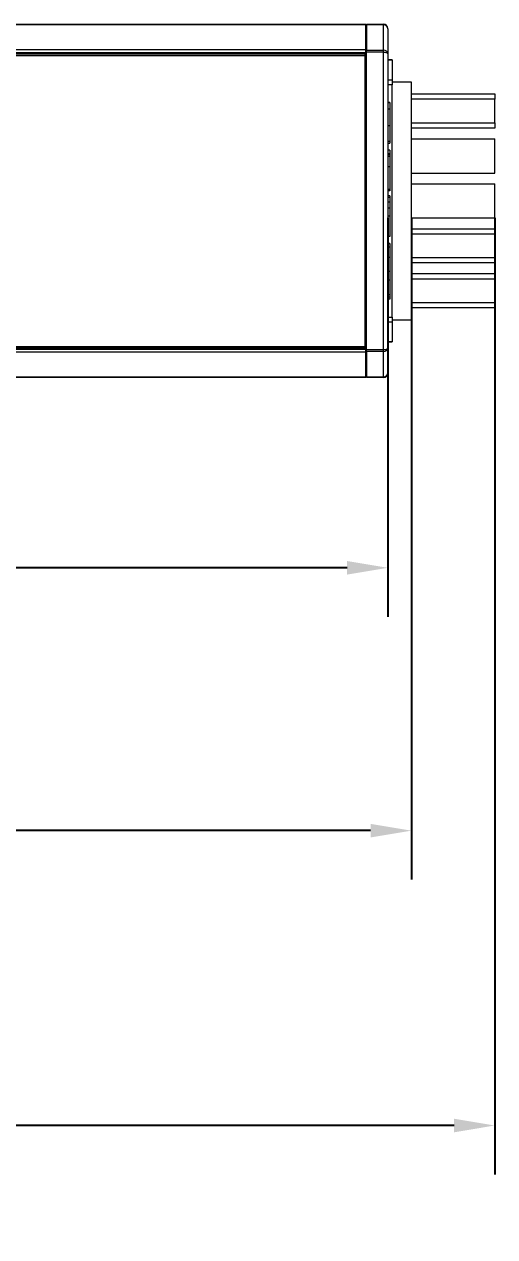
# Model space of a CAD drawing. Header units: inches. Extents: x 1 to 23.4, y -2.8 to 12.5.
# Drawn here: x 15.804 to 17.536, y -2.826 to 1.634 of the extents above; entities that cross this region are included whole.
import ezdxf

# ---------------------------------------------------------------- set-up
doc = ezdxf.new("R2010")
doc.units = ezdxf.units.IN
doc.header["$MEASUREMENT"] = 0
doc.layers.get('Defpoints').update_dxf_attribs({"color": 1})
doc.layers.add('Graze 2.0 Int', color=7, linetype='Continuous')
doc.styles.get("Standard").update_dxf_attribs({"font": 'Arial.ttf'})
doc.dimstyles.new('.1 DIM', dxfattribs={"dimscale": 0, "dimtxt": 0.15, "dimasz": 0.15, "dimexe": 0.18, "dimexo": 0.0625, "dimgap": 0.09, "dimtad": 0, "dimtih": 1, "dimtoh": 1, "dimdec": 5, "dimzin": 0, "dimdsep": 46, "dimlunit": 4, "dimtxsty": 'Standard', "dimcen": 0.09, "dimadec": 0, "dimazin": 0, "dimtfac": 1, "dimtdec": 5, "dimtofl": 0, "dimtmove": 0, "dimatfit": 3, "dimfxl": 1, "dimtolj": 1, "dimtzin": 0, "dimarcsym": 0})

# ---------------------------------------------------------------- blocks, each defined once
blk = doc.blocks.new('*D8')
at = {"layer": 'Defpoints', "color": 0, "lineweight": -2, "transparency": 16777216}
for p, q in [((5.1423, 0.9215), (5.1423, -0.5456)), ((17.1423, 0.9215), (17.1423, -0.5456)), ((5.2923, -0.3656), (10.4844, -0.3656)), ((16.9923, -0.3656), (11.8002, -0.3656))]:
    blk.add_line(p, q, dxfattribs=at)
at = {"layer": 'Defpoints', "color": 0, "transparency": 16777216}
for p in [(5.1423, 0.984), (17.1423, 0.984), (17.1423, -0.3656)]:
    blk.add_point(p, dxfattribs=at)
for points in [[(5.2923, -0.3406), (5.2923, -0.3906), (5.1423, -0.3656)], [(16.9923, -0.3406), (16.9923, -0.3906), (17.1423, -0.3656)]]:
    blk.add_solid(points, dxfattribs=at)
at = {"layer": 'Defpoints', "color": 0, "transparency": 16777216, "char_height": 0.15, "attachment_point": 5}
for s, insert in [("\\A1;1'", (11.1423, -0.2006)), ('\\A1;[304.80 mm]', (11.1423, -0.551))]:
    blk.add_mtext(s, dxfattribs=dict(at, insert=insert))
blk = doc.blocks.new('*D9')
at = {"layer": 'Defpoints', "color": 0, "lineweight": -2, "transparency": 16777216}
for p, q in [((5.1423, 0.9215), (5.1423, -1.5124)), ((17.2289, 0.9215), (17.2289, -1.5124)), ((5.2923, -1.3324), (10.5277, -1.3324)), ((17.0789, -1.3324), (11.8435, -1.3324))]:
    blk.add_line(p, q, dxfattribs=at)
at = {"layer": 'Defpoints', "color": 0, "transparency": 16777216}
for p in [(5.1423, 0.984), (17.2289, 0.984), (17.2289, -1.3324)]:
    blk.add_point(p, dxfattribs=at)
for points in [[(5.2923, -1.3074), (5.2923, -1.3574), (5.1423, -1.3324)], [(17.0789, -1.3074), (17.0789, -1.3574), (17.2289, -1.3324)]]:
    blk.add_solid(points, dxfattribs=at)
at = {"layer": 'Defpoints', "color": 0, "transparency": 16777216, "char_height": 0.15, "attachment_point": 5}
for s, insert in [('\\A1;1\'-0{\\H1x;\\S3/32;}"', (11.1856, -1.065)), ('\\A1;[307.00 mm]', (11.1856, -1.5179))]:
    blk.add_mtext(s, dxfattribs=dict(at, insert=insert))
blk = doc.blocks.new('*D10')
at = {"layer": 'Defpoints', "color": 0, "lineweight": -2, "transparency": 16777216}
for p, q in [((5.1423, 0.9215), (5.1423, -2.5969)), ((17.536, 0.9215), (17.536, -2.5969)), ((5.2923, -2.4169), (10.6813, -2.4169)), ((17.386, -2.4169), (11.997, -2.4169))]:
    blk.add_line(p, q, dxfattribs=at)
at = {"layer": 'Defpoints', "color": 0, "transparency": 16777216}
for p in [(5.1423, 0.984), (17.536, 0.984), (17.536, -2.4169)]:
    blk.add_point(p, dxfattribs=at)
for points in [[(5.2923, -2.3919), (5.2923, -2.4419), (5.1423, -2.4169)], [(17.386, -2.3919), (17.386, -2.4419), (17.536, -2.4169)]]:
    blk.add_solid(points, dxfattribs=at)
at = {"layer": 'Defpoints', "color": 0, "transparency": 16777216, "char_height": 0.15, "attachment_point": 5}
for s, insert in [('\\A1;1\'-0{\\H1x;\\S13/32;}"', (11.3392, -2.1495)), ('\\A1;[314.80 mm]', (11.3392, -2.6024))]:
    blk.add_mtext(s, dxfattribs=dict(at, insert=insert))

msp = doc.modelspace()

# ---------------------------------------------------------------- linework, layer by layer
at = {"layer": 'Graze 2.0 Int', "color": 7, "linetype": 'Continuous', "lineweight": 15}
for p, q in [((5.223021, 1.633635), (17.061604, 1.633635)), ((17.061604, 1.631612), (5.223021, 1.631612)), ((17.061604, 1.631612), (17.061604, 1.633635)), ((17.061604, 1.540295), (17.061604, 1.631612)), ((17.063572, 1.633635), (17.126565, 1.633635)), ((17.063572, 1.631612), (17.063572, 1.633635)), ((17.126565, 1.631612), (17.063572, 1.631612)), ((17.063572, 1.631612), (17.063572, 1.537723)), ((17.126565, 1.633635), (17.126565, 1.631612)), ((17.126565, 1.537723), (17.126565, 1.631612)), ((17.142313, 1.616674), (17.142313, 1.617887)), ((17.142313, 1.616674), (17.142313, 1.525375)), ((17.061604, 1.567673), (17.063572, 1.56769)), ((5.223021, 1.540295), (17.061604, 1.540295)), ((17.061604, 1.528896), (5.223021, 1.528896)), ((17.057667, 1.524067), (5.226957, 1.524067)), ((5.226957, 1.519085), (17.057667, 1.519085)), ((17.057667, 1.524067), (17.057667, 1.519085)), ((17.057667, 1.519085), (17.057667, 0.448973)), ((17.061604, 1.548657), (17.063572, 1.548664)), ((17.061604, 1.528896), (17.061604, 1.540295)), ((17.061604, 1.45647), (17.061604, 1.528896)), ((17.061604, 1.521763), (17.063572, 1.521756)), ((17.063572, 1.537723), (17.126565, 1.537723)), ((17.063572, 1.531291), (17.063572, 1.537723)), ((17.126565, 1.531291), (17.063572, 1.531291)), ((17.063572, 0.436767), (17.063572, 1.531291)), ((17.126565, 1.531291), (17.126565, 1.537723)), ((17.126565, 0.436767), (17.126565, 1.531291)), ((17.142313, 1.525375), (17.142313, 0.442684)), ((17.061604, 1.502747), (17.063572, 1.50273)), ((17.158061, 1.50243), (17.142313, 1.50243)), ((17.158061, 1.50243), (17.158061, 1.501225)), ((17.158061, 1.501225), (17.158061, 1.429709)), ((17.061604, 1.45647), (17.057667, 1.45647)), ((17.063572, 1.466313), (17.061604, 1.466313)), ((17.061604, 1.4171), (17.061604, 1.45647)), ((17.158061, 1.429709), (17.158061, 1.411229)), ((17.061604, 1.409226), (17.057667, 1.409226)), ((17.057667, 1.407257), (17.063572, 1.407257)), ((17.061604, 1.409226), (17.061604, 1.4171)), ((17.061604, 1.407257), (17.061604, 1.409226)), ((17.228927, 1.421037), (17.158061, 1.421037)), ((17.158061, 0.556829), (17.158061, 1.411229)), ((17.228927, 0.547021), (17.228927, 1.421037)), ((17.150187, 1.345916), (17.142313, 1.345916)), ((17.150187, 1.344638), (17.142313, 1.344638)), ((17.150187, 1.345916), (17.150187, 1.344638)), ((17.150187, 1.344638), (17.150187, 1.321793)), ((17.228927, 1.37773), (17.536013, 1.37773)), ((17.536013, 1.358045), (17.228927, 1.358045)), ((17.536013, 1.37773), (17.536013, 1.358045)), ((17.536013, 1.271431), (17.536013, 1.358045)), ((17.150187, 1.321793), (17.142313, 1.321793)), ((17.150187, 1.321793), (17.150187, 1.260342)), ((17.150187, 1.260342), (17.142313, 1.260342)), ((17.150187, 1.260342), (17.150187, 1.202613)), ((17.228927, 1.271431), (17.536013, 1.271431)), ((17.536013, 1.251746), (17.228927, 1.251746)), ((17.536013, 1.271431), (17.536013, 1.251746)), ((17.228927, 1.212375), (17.536013, 1.212375)), ((17.536013, 1.086391), (17.536013, 1.212375)), ((17.150187, 1.202613), (17.142313, 1.202613)), ((17.142313, 1.196044), (17.150187, 1.196044)), ((17.150187, 1.170527), (17.142313, 1.170527)), ((17.150187, 1.170476), (17.142313, 1.170476)), ((17.150187, 1.202613), (17.150187, 1.196044)), ((17.150187, 1.170527), (17.150187, 1.170476)), ((17.150187, 1.170476), (17.150187, 1.157545)), ((17.150187, 1.157545), (17.142313, 1.157545)), ((17.142313, 1.15434), (17.150187, 1.15434)), ((17.150187, 1.147558), (17.142313, 1.147558)), ((17.150187, 1.157545), (17.150187, 1.15434)), ((17.150187, 1.15434), (17.150187, 1.147558)), ((17.150187, 1.147558), (17.150187, 1.10927)), ((17.150187, 1.10927), (17.142313, 1.10927)), ((17.150187, 1.10927), (17.150187, 1.026186)), ((17.228927, 1.086391), (17.536013, 1.086391)), ((17.150187, 1.026186), (17.142313, 1.026186)), ((17.150187, 1.026186), (17.150187, 1.020772)), ((17.228927, 1.047021), (17.536013, 1.047021)), ((17.536013, 0.921037), (17.536013, 1.047021)), ((17.150187, 1.020772), (17.142313, 1.020772)), ((17.150187, 1.002867), (17.142313, 1.002867)), ((17.150187, 0.996071), (17.142313, 0.996071)), ((17.150187, 1.002867), (17.150187, 0.996071)), ((17.150187, 0.996071), (17.150187, 0.978685)), ((17.150187, 0.978685), (17.142313, 0.978685)), ((17.150187, 0.956611), (17.142313, 0.956611)), ((17.150187, 0.978685), (17.150187, 0.956611)), ((17.150187, 0.956611), (17.150187, 0.927347)), ((17.150187, 0.927347), (17.142313, 0.927347)), ((17.150187, 0.927347), (17.150187, 0.852585)), ((17.228927, 0.921037), (17.536013, 0.921037)), ((17.150187, 0.852585), (17.142313, 0.852585)), ((17.228927, 0.881667), (17.536013, 0.881667)), ((17.536013, 0.861982), (17.228927, 0.861982)), ((17.536013, 0.881667), (17.536013, 0.861982)), ((17.536013, 0.775368), (17.536013, 0.861982)), ((17.150187, 0.826901), (17.142313, 0.826901)), ((17.150187, 0.825948), (17.142313, 0.825948)), ((17.150187, 0.813478), (17.142313, 0.813478)), ((17.150187, 0.826901), (17.150187, 0.825948)), ((17.150187, 0.825948), (17.150187, 0.813478)), ((17.150187, 0.813478), (17.150187, 0.77578)), ((17.150187, 0.77578), (17.142313, 0.77578)), ((17.150187, 0.77578), (17.150187, 0.724348)), ((17.228927, 0.775368), (17.536013, 0.775368)), ((17.536013, 0.775368), (17.536013, 0.755683)), ((17.150187, 0.724348), (17.142313, 0.724348)), ((17.150187, 0.724348), (17.150187, 0.692888)), ((17.536013, 0.755683), (17.228927, 0.755683)), ((17.228927, 0.716312), (17.536013, 0.716312)), ((17.536013, 0.716312), (17.536013, 0.696627)), ((17.150187, 0.692888), (17.142313, 0.692888)), ((17.150187, 0.692888), (17.150187, 0.638426)), ((17.536013, 0.696627), (17.228927, 0.696627)), ((17.536013, 0.610013), (17.536013, 0.696627)), ((17.150187, 0.638426), (17.142313, 0.638426)), ((17.150187, 0.629674), (17.142313, 0.629674)), ((17.150187, 0.638426), (17.150187, 0.629674)), ((17.150187, 0.629674), (17.150187, 0.622215)), ((17.150187, 0.622215), (17.142313, 0.622215)), ((17.228927, 0.610013), (17.536013, 0.610013)), ((17.536013, 0.590328), (17.228927, 0.590328)), ((17.536013, 0.610013), (17.536013, 0.590328)), ((17.057667, 0.560801), (17.063572, 0.560801)), ((17.061604, 0.558832), (17.057667, 0.558832)), ((17.061604, 0.558832), (17.061604, 0.560801)), ((17.061604, 0.550958), (17.061604, 0.558832)), ((17.061604, 0.511588), (17.061604, 0.550958)), ((17.158061, 0.556829), (17.158061, 0.538349)), ((17.158061, 0.547021), (17.228927, 0.547021)), ((17.158061, 0.538349), (17.158061, 0.466833)), ((17.061604, 0.511588), (17.057667, 0.511588)), ((17.061604, 0.439162), (17.061604, 0.511588)), ((17.063572, 0.501746), (17.061604, 0.501746)), ((5.226957, 0.448973), (17.057667, 0.448973)), ((17.057667, 0.448973), (17.057667, 0.443991)), ((17.061604, 0.465311), (17.063572, 0.465328)), ((17.061604, 0.446295), (17.063572, 0.446302)), ((17.142313, 0.465628), (17.158061, 0.465628)), ((17.158061, 0.466833), (17.158061, 0.465628)), ((5.223021, 0.439162), (17.061604, 0.439162)), ((17.061604, 0.427764), (5.223021, 0.427764)), ((5.226957, 0.443991), (17.057667, 0.443991)), ((17.061604, 0.427764), (17.061604, 0.439162)), ((17.061604, 0.336446), (17.061604, 0.427764)), ((17.061604, 0.419401), (17.063572, 0.419394)), ((17.063572, 0.436767), (17.126565, 0.436767)), ((17.063572, 0.430335), (17.063572, 0.436767)), ((17.126565, 0.430335), (17.063572, 0.430335)), ((17.063572, 0.430335), (17.063572, 0.336446)), ((17.126565, 0.430335), (17.126565, 0.436767)), ((17.126565, 0.336446), (17.126565, 0.430335)), ((17.142313, 0.442684), (17.142313, 0.351384)), ((17.061604, 0.400385), (17.063572, 0.400368)), ((5.223021, 0.336446), (17.061604, 0.336446)), ((17.061604, 0.334423), (5.223021, 0.334423)), ((17.061604, 0.334423), (17.061604, 0.336446)), ((17.063572, 0.336446), (17.126565, 0.336446)), ((17.063572, 0.334423), (17.063572, 0.336446)), ((17.126565, 0.334423), (17.063572, 0.334423)), ((17.126565, 0.336446), (17.126565, 0.334423)), ((17.142313, 0.350171), (17.142313, 0.351384))]:
    msp.add_line(p, q, dxfattribs=at)
at = {"layer": 'Graze 2.0 Int', "color": 8, "linetype": 'Continuous', "lineweight": 15}
for p, q in [((17.158061, 1.501225), (17.142313, 1.501225)), ((17.061604, 1.429709), (17.063572, 1.429709)), ((17.142313, 1.429709), (17.158061, 1.429709)), ((17.061604, 1.4171), (17.057667, 1.4171)), ((17.057667, 1.398918), (17.063572, 1.398918)), ((17.063572, 1.411229), (17.061604, 1.411229)), ((17.158061, 1.411229), (17.142313, 1.411229)), ((17.057667, 0.56914), (17.063572, 0.56914)), ((17.061604, 0.550958), (17.057667, 0.550958)), ((17.061604, 0.556829), (17.063572, 0.556829)), ((17.063572, 0.538349), (17.061604, 0.538349)), ((17.142313, 0.556829), (17.158061, 0.556829)), ((17.158061, 0.538349), (17.142313, 0.538349)), ((17.142313, 0.466833), (17.158061, 0.466833))]:
    msp.add_line(p, q, dxfattribs=at)
at = {"layer": 'Graze 2.0 Int', "color": 7, "linetype": 'Continuous', "lineweight": 15, "flags": 128}
for points in [[(17.126565, 1.531291), (17.129637, 1.531177), (17.132591, 1.530841), (17.135314, 1.530294), (17.1377, 1.529558), (17.139659, 1.528661), (17.141114, 1.527639), (17.14201, 1.526529), (17.142313, 1.525375)], [(17.126565, 0.436767), (17.129637, 0.436881), (17.132591, 0.437218), (17.135314, 0.437764), (17.1377, 0.4385), (17.139659, 0.439397), (17.141114, 0.440419), (17.14201, 0.441529), (17.142313, 0.442684)]]:
    msp.add_lwpolyline(points, dxfattribs=at)
at = {"layer": 'Graze 2.0 Int', "color": 7, "linetype": 'Continuous', "lineweight": 15}
for centre, radius, start, end in [((17.126565, 1.617887), 0.015748, 0, 90), ((17.126959, 1.616258), 0.01536, 1.55049, 91.470485), ((17.128081, 1.523441), 0.014363, 7.737103, 96.059502), ((17.128081, 0.444617), 0.014363, 263.940498, 352.262897), ((17.126959, 0.3518), 0.015359, 268.529102, 358.449783), ((17.126565, 0.350171), 0.015748, 270, 0)]:
    msp.add_arc(centre, radius, start, end, dxfattribs=at)

# ---------------------------------------------------------------- dimensions: what is measured, and where the dimension line sits
at = {"layer": 'Defpoints'}
for base, p1, p2, picture, middle in [((17.142313, -0.365551), (5.142312, 0.984029), (17.142313, 0.984029), '*D8', (11.142312, -0.365551)), ((17.2289267, -1.3324204), (5.1423115, 0.984029), (17.2289267, 0.984029), '*D9', (11.1856191, -1.3324204)), ((17.536013, -2.416911), (5.142312, 0.984029), (17.536013, 0.984029), '*D10', (11.339162, -2.416911))]:
    dim = msp.add_linear_dim(base=base, p1=p1, p2=p2, dimstyle='.1 DIM', override={"dimscale": 1, "dimpost": '\\X'}, dxfattribs=at)
    dim.commit()
    dim.dimension.update_dxf_attribs({"geometry": picture, "text_midpoint": middle})

doc.saveas('drawing.dxf')
